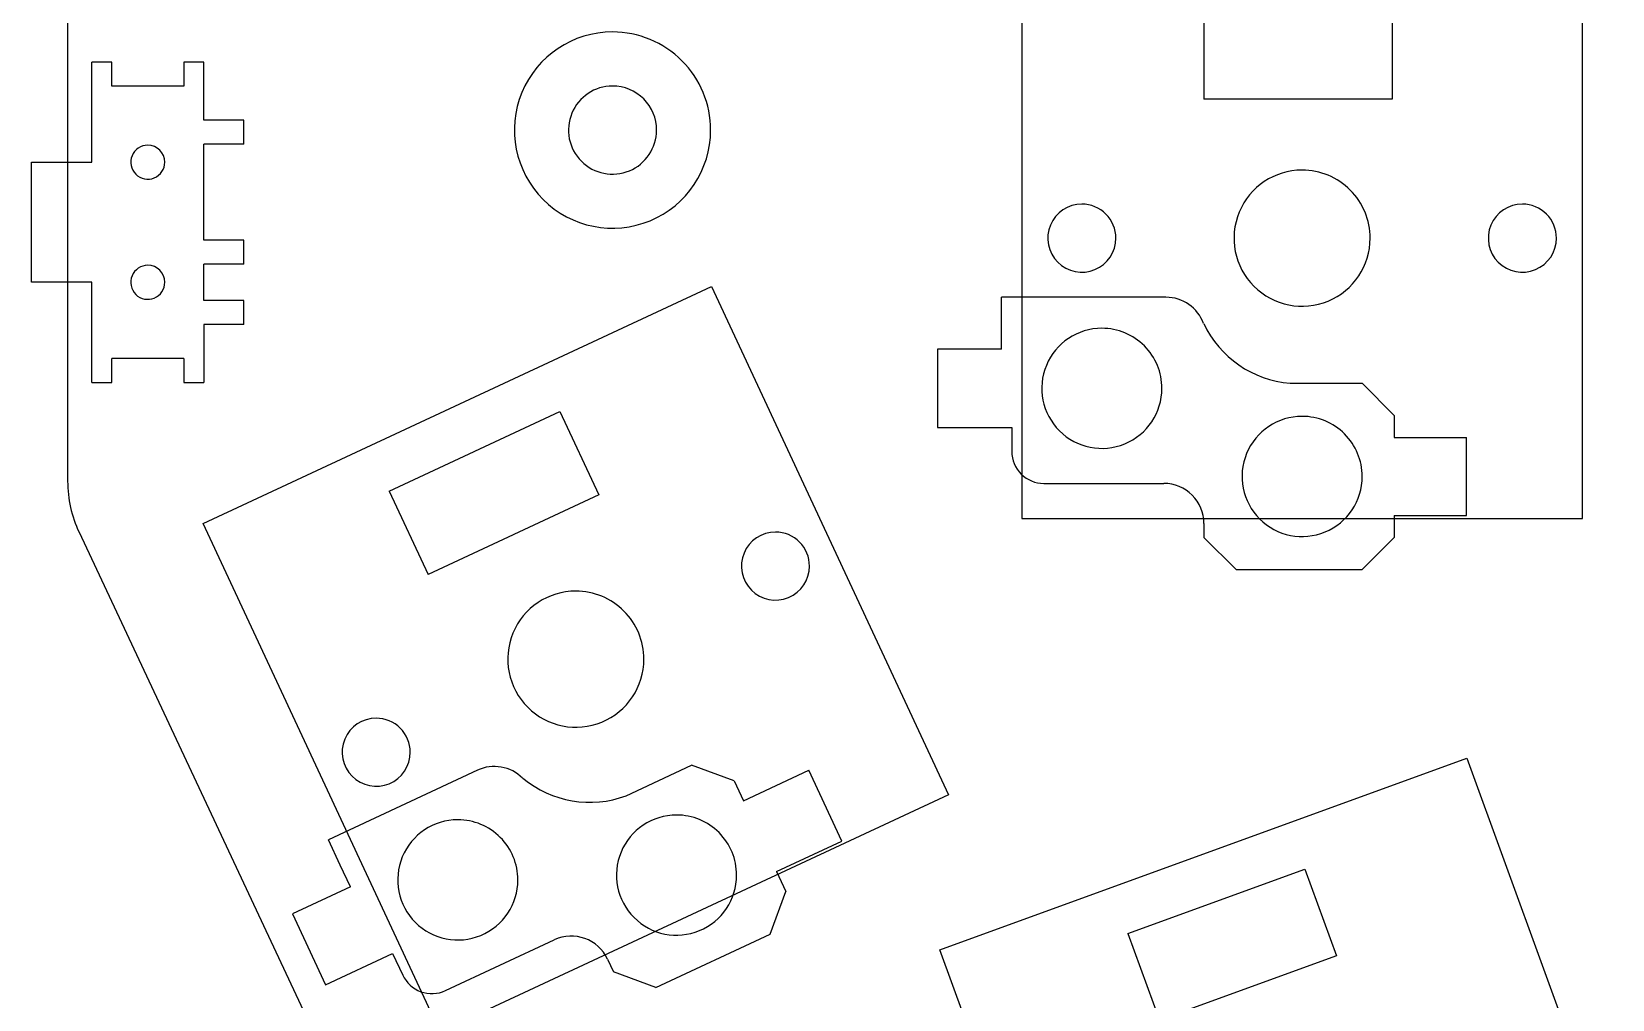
# Model space of a CAD drawing. Header units: millimetres. Extents: x 0 to 277, y 107 to 297.
# Drawn here: x 130.21 to 169.68, y 178.64 to 202.81 of the extents above; entities that cross this region are included whole.
import ezdxf

# ---------------------------------------------------------------- set-up
doc = ezdxf.new("R2010")
doc.units = ezdxf.units.MM
doc.layers.add('Layer_1', color=7, linetype='CONTINUOUS')

msp = doc.modelspace()

# ---------------------------------------------------------------- linework, layer by layer
at = {"layer": 'Layer_1', "color": 7}
for points in [[(131.1114, 204.9141), (131.1114, 191.5824)], [(159.4857, 203.4278), (159.4857, 201.1278)], [(159.4857, 203.4278), (164.1857, 203.4278), (164.1857, 201.1278), (159.4857, 201.1278)], [(131.7114, 199.5498), (131.7114, 202.0498)], [(132.2114, 202.0498), (131.7114, 202.0498)], [(132.2114, 201.4498), (132.2114, 202.0498)], [(134.0114, 202.0498), (134.0114, 201.4498), (132.2114, 201.4498)], [(134.5114, 202.0498), (134.0114, 202.0498)], [(134.5114, 200.5998), (134.5114, 202.0498)], [(135.5114, 200.5998), (134.5114, 200.5998)], [(135.5114, 199.9998), (135.5114, 200.5998)], [(134.5114, 197.5998), (134.5114, 199.9998)], [(135.5114, 199.9998), (134.5114, 199.9998)], [(130.2114, 199.5498), (131.7114, 199.5498)], [(130.2114, 196.5498), (130.2114, 199.5498)], [(135.5114, 197.5998), (134.5114, 197.5998)], [(135.5114, 196.9998), (135.5114, 197.5998)], [(134.5114, 196.0998), (134.5114, 196.9998)], [(135.5114, 196.9998), (134.5114, 196.9998)], [(131.7114, 196.5498), (130.2114, 196.5498)], [(131.7114, 194.0498), (131.7114, 196.5498)], [(154.4317, 195.4778), (154.4317, 196.1778)], [(158.5357, 196.1778), (154.4317, 196.1778)], [(135.5114, 196.0998), (134.5114, 196.0998)], [(135.5114, 195.4998), (135.5114, 196.0998)], [(134.5114, 195.4998), (134.5114, 194.0498)], [(135.5114, 195.4998), (134.5114, 195.4998)], [(154.4317, 194.8778), (154.4317, 195.4778)], [(132.2114, 194.0498), (132.2114, 194.6498)], [(134.0114, 194.6498), (132.2114, 194.6498)], [(134.0114, 194.6498), (134.0114, 194.0498), (134.5114, 194.0498)], [(152.8317, 194.8778), (152.8317, 192.9278), (154.6857, 192.9278)], [(154.4317, 194.8778), (152.8317, 194.8778)], [(131.7114, 194.0498), (132.2114, 194.0498)], [(161.6357, 194.0278), (163.4357, 194.0278)], [(164.2357, 193.2278), (163.4357, 194.0278)], [(139.1394, 191.3382), (143.399, 193.3245), (144.371, 191.24), (140.1114, 189.2537)], [(164.2357, 193.2278), (164.2357, 192.6778), (166.0397, 192.6778)], [(154.6857, 192.9278), (154.6857, 192.3278)], [(164.2357, 190.7278), (166.0397, 190.7278), (166.0397, 192.6778)], [(155.4857, 191.5278), (158.4857, 191.5278)], [(139.1394, 191.3382), (140.1114, 189.2537)], [(164.2357, 190.7278), (164.2357, 190.1778)], [(131.395, 190.3091), (138.2374, 175.7119)], [(159.4857, 190.5278), (159.4857, 190.1778)], [(160.2857, 189.3778), (159.4857, 190.1778)], [(163.4357, 189.3778), (164.2357, 190.1778)], [(160.2857, 189.3778), (163.4357, 189.3778)], [(141.3423, 184.366), (137.6228, 182.6316)], [(145.0605, 183.7276), (146.6919, 184.4883)], [(147.755, 184.1013), (146.6919, 184.4883)], [(147.755, 184.1013), (147.9874, 183.6029), (149.6224, 184.3653)], [(148.8115, 181.8356), (150.4465, 182.598), (149.6224, 184.3653)], [(137.9187, 181.9972), (137.6228, 182.6316)], [(138.1722, 181.4534), (137.9187, 181.9972)], [(148.8115, 181.8356), (149.044, 181.3371)], [(157.5878, 180.286), (162.0043, 181.8935), (162.791, 179.7322), (158.3744, 178.1247)], [(138.1722, 181.4534), (136.7221, 180.7772)], [(148.657, 180.274), (149.044, 181.3371)], [(136.7221, 180.7772), (137.5462, 179.0099), (139.2265, 179.7935)], [(140.5432, 178.8627), (143.2622, 180.1306)], [(145.8022, 178.9427), (148.657, 180.274)], [(157.5878, 180.286), (158.3744, 178.1247)], [(139.2265, 179.7935), (139.4801, 179.2497)], [(144.5911, 179.6469), (144.739, 179.3297)], [(145.8022, 178.9427), (144.739, 179.3297)]]:
    msp.add_lwpolyline(points, dxfattribs=at)
for points in [[(168.9357, 204.6528), (154.9357, 204.6528), (154.9357, 190.6528), (168.9357, 190.6528)], [(144.71711, 202.8016)], [(144.71711, 201.4516)], [(144.71711, 201.4516)], [(144.71711, 201.4516)], [(133.11141, 199.9748)], [(133.11141, 199.9748)], [(133.11141, 199.9748)], [(161.9357, 199.3528)], [(161.9357, 199.3528)], [(161.9357, 199.3528)], [(156.4357, 198.5028)], [(156.4357, 198.5028)], [(156.4357, 198.5028)], [(167.4357, 198.5028)], [(167.4357, 198.5028)], [(167.4357, 198.5028)], [(133.11141, 196.9748)], [(133.11141, 196.9748)], [(133.11141, 196.9748)], [(153.1029, 183.7539), (140.4146, 177.8373), (134.4979, 190.5256), (147.1862, 196.4422)], [(156.9357, 195.4028)], [(156.9357, 195.4028)], [(156.9357, 195.4028)], [(161.9357, 193.2028)], [(161.9357, 193.2028)], [(161.9357, 193.2028)], [(148.7851, 190.3141)], [(148.7851, 190.3141)], [(148.7851, 190.3141)], [(143.8004, 188.8397)], [(143.8004, 188.8397)], [(143.8004, 188.8397)], [(138.81571, 185.6653)], [(138.81571, 185.6653)], [(138.81571, 185.6653)], [(170.8372, 171.5135), (157.6815, 166.7252), (152.8932, 179.8809), (166.0489, 184.6692)], [(146.31501, 183.2472)], [(146.31501, 183.2472)], [(146.31501, 183.2472)], [(140.8537, 183.128)], [(140.8537, 183.128)], [(140.8537, 183.128)]]:
    msp.add_lwpolyline(points, close=True, dxfattribs=at)
for points in [[(144.71711, 202.8016), (143.726178, 202.8016), (142.832819, 202.204677), (142.453605, 201.289174)], [(146.449522, 202.084012), (145.990057, 202.543476), (145.36689, 202.8016), (144.71711, 202.8016)], [(147.16711, 200.3516), (147.16711, 201.00138), (146.908986, 201.624547), (146.449522, 202.084012)], [(144.71711, 201.4516), (144.272202, 201.4516), (143.871102, 201.183594), (143.700843, 200.772552)], [(144.71711, 201.4516), (144.272202, 201.4516), (143.871102, 201.183594), (143.700843, 200.772552)], [(144.71711, 201.4516), (144.272202, 201.4516), (143.871102, 201.183594), (143.700843, 200.772552)], [(145.494927, 201.129417), (145.288637, 201.335707), (145.008848, 201.4516), (144.71711, 201.4516)], [(145.494927, 201.129417), (145.288637, 201.335707), (145.008848, 201.4516), (144.71711, 201.4516)], [(145.494927, 201.129417), (145.288637, 201.335707), (145.008848, 201.4516), (144.71711, 201.4516)], [(142.453605, 201.289174), (142.074392, 200.373672), (142.284003, 199.319883), (142.984698, 198.619188)], [(145.81711, 200.3516), (145.81711, 200.643338), (145.701217, 200.923127), (145.494927, 201.129417)], [(145.81711, 200.3516), (145.81711, 200.643338), (145.701217, 200.923127), (145.494927, 201.129417)], [(145.81711, 200.3516), (145.81711, 200.643338), (145.701217, 200.923127), (145.494927, 201.129417)], [(143.700843, 200.772552), (143.530583, 200.36151), (143.624695, 199.88838), (143.939293, 199.573783)], [(143.700843, 200.772552), (143.530583, 200.36151), (143.624695, 199.88838), (143.939293, 199.573783)], [(143.700843, 200.772552), (143.530583, 200.36151), (143.624695, 199.88838), (143.939293, 199.573783)], [(145.138062, 199.335333), (145.549104, 199.505592), (145.81711, 199.906692), (145.81711, 200.3516)], [(145.138062, 199.335333), (145.549104, 199.505592), (145.81711, 199.906692), (145.81711, 200.3516)], [(145.138062, 199.335333), (145.549104, 199.505592), (145.81711, 199.906692), (145.81711, 200.3516)], [(145.654684, 198.088095), (146.570187, 198.467309), (147.16711, 199.360668), (147.16711, 200.3516)], [(133.11141, 199.9748), (132.939514, 199.9748), (132.784543, 199.871252), (132.718761, 199.71244)], [(133.11141, 199.9748), (132.939514, 199.9748), (132.784543, 199.871252), (132.718761, 199.71244)], [(133.11141, 199.9748), (132.939514, 199.9748), (132.784543, 199.871252), (132.718761, 199.71244)], [(133.53641, 199.5498), (133.53641, 199.784521), (133.346131, 199.9748), (133.11141, 199.9748)], [(133.53641, 199.5498), (133.53641, 199.784521), (133.346131, 199.9748), (133.11141, 199.9748)], [(133.53641, 199.5498), (133.53641, 199.784521), (133.346131, 199.9748), (133.11141, 199.9748)], [(132.718761, 199.71244), (132.652979, 199.553629), (132.68934, 199.370829), (132.81089, 199.24928)], [(132.718761, 199.71244), (132.652979, 199.553629), (132.68934, 199.370829), (132.81089, 199.24928)], [(132.718761, 199.71244), (132.652979, 199.553629), (132.68934, 199.370829), (132.81089, 199.24928)], [(133.27405, 199.157151), (133.432862, 199.222933), (133.53641, 199.377904), (133.53641, 199.5498)], [(133.27405, 199.157151), (133.432862, 199.222933), (133.53641, 199.377904), (133.53641, 199.5498)], [(133.27405, 199.157151), (133.432862, 199.222933), (133.53641, 199.377904), (133.53641, 199.5498)], [(143.939293, 199.573783), (144.25389, 199.259185), (144.72702, 199.165073), (145.138062, 199.335333)], [(143.939293, 199.573783), (144.25389, 199.259185), (144.72702, 199.165073), (145.138062, 199.335333)], [(143.939293, 199.573783), (144.25389, 199.259185), (144.72702, 199.165073), (145.138062, 199.335333)], [(161.9357, 199.3528), (161.248114, 199.3528), (160.628232, 198.938608), (160.365105, 198.303362)], [(161.9357, 199.3528), (161.248114, 199.3528), (160.628232, 198.938608), (160.365105, 198.303362)], [(161.9357, 199.3528), (161.248114, 199.3528), (160.628232, 198.938608), (160.365105, 198.303362)], [(163.137782, 198.854882), (162.81897, 199.173693), (162.386568, 199.3528), (161.9357, 199.3528)], [(163.137782, 198.854882), (162.81897, 199.173693), (162.386568, 199.3528), (161.9357, 199.3528)], [(163.137782, 198.854882), (162.81897, 199.173693), (162.386568, 199.3528), (161.9357, 199.3528)], [(132.81089, 199.24928), (132.932439, 199.12773), (133.115239, 199.091369), (133.27405, 199.157151)], [(132.81089, 199.24928), (132.932439, 199.12773), (133.115239, 199.091369), (133.27405, 199.157151)], [(132.81089, 199.24928), (132.932439, 199.12773), (133.115239, 199.091369), (133.27405, 199.157151)], [(142.984698, 198.619188), (143.685393, 197.918493), (144.739182, 197.708882), (145.654684, 198.088095)], [(163.6357, 197.6528), (163.6357, 198.103668), (163.456593, 198.53607), (163.137782, 198.854882)], [(163.6357, 197.6528), (163.6357, 198.103668), (163.456593, 198.53607), (163.137782, 198.854882)], [(163.6357, 197.6528), (163.6357, 198.103668), (163.456593, 198.53607), (163.137782, 198.854882)], [(156.4357, 198.5028), (156.091907, 198.5028), (155.781966, 198.295704), (155.650402, 197.978081)], [(156.4357, 198.5028), (156.091907, 198.5028), (155.781966, 198.295704), (155.650402, 197.978081)], [(156.4357, 198.5028), (156.091907, 198.5028), (155.781966, 198.295704), (155.650402, 197.978081)], [(157.036741, 198.253841), (156.877335, 198.413247), (156.661134, 198.5028), (156.4357, 198.5028)], [(157.036741, 198.253841), (156.877335, 198.413247), (156.661134, 198.5028), (156.4357, 198.5028)], [(157.036741, 198.253841), (156.877335, 198.413247), (156.661134, 198.5028), (156.4357, 198.5028)], [(157.2857, 197.6528), (157.2857, 197.878234), (157.196147, 198.094435), (157.036741, 198.253841)], [(157.2857, 197.6528), (157.2857, 197.878234), (157.196147, 198.094435), (157.036741, 198.253841)], [(157.2857, 197.6528), (157.2857, 197.878234), (157.196147, 198.094435), (157.036741, 198.253841)], [(160.365105, 198.303362), (160.101977, 197.668115), (160.247422, 196.936915), (160.733618, 196.450718)], [(160.365105, 198.303362), (160.101977, 197.668115), (160.247422, 196.936915), (160.733618, 196.450718)], [(160.365105, 198.303362), (160.101977, 197.668115), (160.247422, 196.936915), (160.733618, 196.450718)], [(167.4357, 198.5028), (167.091907, 198.5028), (166.781966, 198.295704), (166.650402, 197.978081)], [(167.4357, 198.5028), (167.091907, 198.5028), (166.781966, 198.295704), (166.650402, 197.978081)], [(167.4357, 198.5028), (167.091907, 198.5028), (166.781966, 198.295704), (166.650402, 197.978081)], [(168.036741, 198.253841), (167.877335, 198.413247), (167.661134, 198.5028), (167.4357, 198.5028)], [(168.036741, 198.253841), (167.877335, 198.413247), (167.661134, 198.5028), (167.4357, 198.5028)], [(168.036741, 198.253841), (167.877335, 198.413247), (167.661134, 198.5028), (167.4357, 198.5028)], [(168.2857, 197.6528), (168.2857, 197.878234), (168.196147, 198.094435), (168.036741, 198.253841)], [(168.2857, 197.6528), (168.2857, 197.878234), (168.196147, 198.094435), (168.036741, 198.253841)], [(168.2857, 197.6528), (168.2857, 197.878234), (168.196147, 198.094435), (168.036741, 198.253841)], [(155.650402, 197.978081), (155.518839, 197.660458), (155.591561, 197.294858), (155.834659, 197.051759)], [(155.650402, 197.978081), (155.518839, 197.660458), (155.591561, 197.294858), (155.834659, 197.051759)], [(155.650402, 197.978081), (155.518839, 197.660458), (155.591561, 197.294858), (155.834659, 197.051759)], [(166.650402, 197.978081), (166.518839, 197.660458), (166.591561, 197.294858), (166.834659, 197.051759)], [(166.650402, 197.978081), (166.518839, 197.660458), (166.591561, 197.294858), (166.834659, 197.051759)], [(166.650402, 197.978081), (166.518839, 197.660458), (166.591561, 197.294858), (166.834659, 197.051759)], [(156.760981, 196.867502), (157.078604, 196.999066), (157.2857, 197.309007), (157.2857, 197.6528)], [(156.760981, 196.867502), (157.078604, 196.999066), (157.2857, 197.309007), (157.2857, 197.6528)], [(156.760981, 196.867502), (157.078604, 196.999066), (157.2857, 197.309007), (157.2857, 197.6528)], [(162.586262, 196.082205), (163.221508, 196.345332), (163.6357, 196.965214), (163.6357, 197.6528)], [(162.586262, 196.082205), (163.221508, 196.345332), (163.6357, 196.965214), (163.6357, 197.6528)], [(162.586262, 196.082205), (163.221508, 196.345332), (163.6357, 196.965214), (163.6357, 197.6528)], [(167.760981, 196.867502), (168.078604, 196.999066), (168.2857, 197.309007), (168.2857, 197.6528)], [(167.760981, 196.867502), (168.078604, 196.999066), (168.2857, 197.309007), (168.2857, 197.6528)], [(167.760981, 196.867502), (168.078604, 196.999066), (168.2857, 197.309007), (168.2857, 197.6528)], [(133.11141, 196.9748), (132.939514, 196.9748), (132.784543, 196.871252), (132.718761, 196.71244)], [(133.11141, 196.9748), (132.939514, 196.9748), (132.784543, 196.871252), (132.718761, 196.71244)], [(133.11141, 196.9748), (132.939514, 196.9748), (132.784543, 196.871252), (132.718761, 196.71244)], [(133.53641, 196.5498), (133.53641, 196.784521), (133.346131, 196.9748), (133.11141, 196.9748)], [(133.53641, 196.5498), (133.53641, 196.784521), (133.346131, 196.9748), (133.11141, 196.9748)], [(133.53641, 196.5498), (133.53641, 196.784521), (133.346131, 196.9748), (133.11141, 196.9748)], [(155.834659, 197.051759), (156.077758, 196.808661), (156.443358, 196.735939), (156.760981, 196.867502)], [(155.834659, 197.051759), (156.077758, 196.808661), (156.443358, 196.735939), (156.760981, 196.867502)], [(155.834659, 197.051759), (156.077758, 196.808661), (156.443358, 196.735939), (156.760981, 196.867502)], [(166.834659, 197.051759), (167.077758, 196.808661), (167.443358, 196.735939), (167.760981, 196.867502)], [(166.834659, 197.051759), (167.077758, 196.808661), (167.443358, 196.735939), (167.760981, 196.867502)], [(166.834659, 197.051759), (167.077758, 196.808661), (167.443358, 196.735939), (167.760981, 196.867502)], [(132.718761, 196.71244), (132.652979, 196.553629), (132.68934, 196.370829), (132.81089, 196.24928)], [(132.718761, 196.71244), (132.652979, 196.553629), (132.68934, 196.370829), (132.81089, 196.24928)], [(132.718761, 196.71244), (132.652979, 196.553629), (132.68934, 196.370829), (132.81089, 196.24928)], [(132.81089, 196.24928), (132.932439, 196.12773), (133.115239, 196.091369), (133.27405, 196.157151)], [(132.81089, 196.24928), (132.932439, 196.12773), (133.115239, 196.091369), (133.27405, 196.157151)], [(132.81089, 196.24928), (132.932439, 196.12773), (133.115239, 196.091369), (133.27405, 196.157151)], [(133.27405, 196.157151), (133.432862, 196.222933), (133.53641, 196.377904), (133.53641, 196.5498)], [(133.27405, 196.157151), (133.432862, 196.222933), (133.53641, 196.377904), (133.53641, 196.5498)], [(133.27405, 196.157151), (133.432862, 196.222933), (133.53641, 196.377904), (133.53641, 196.5498)], [(159.4754, 195.5198), (159.331621, 195.914856), (158.956106, 196.1778), (158.5357, 196.1778)], [(160.733618, 196.450718), (161.219815, 195.964522), (161.951015, 195.819077), (162.586262, 196.082205)], [(160.733618, 196.450718), (161.219815, 195.964522), (161.951015, 195.819077), (162.586262, 196.082205)], [(160.733618, 196.450718), (161.219815, 195.964522), (161.951015, 195.819077), (162.586262, 196.082205)], [(156.9357, 195.4028), (156.329007, 195.4028), (155.782052, 195.037337), (155.549881, 194.476825)], [(156.9357, 195.4028), (156.329007, 195.4028), (155.782052, 195.037337), (155.549881, 194.476825)], [(156.9357, 195.4028), (156.329007, 195.4028), (155.782052, 195.037337), (155.549881, 194.476825)], [(157.99636, 194.96346), (157.715056, 195.244765), (157.333525, 195.4028), (156.9357, 195.4028)], [(157.99636, 194.96346), (157.715056, 195.244765), (157.333525, 195.4028), (156.9357, 195.4028)], [(157.99636, 194.96346), (157.715056, 195.244765), (157.333525, 195.4028), (156.9357, 195.4028)], [(159.4803, 195.5198), (159.881327, 194.673712), (160.70259, 194.105221), (161.6357, 194.0278)], [(158.4357, 193.9028), (158.4357, 194.300625), (158.277665, 194.682156), (157.99636, 194.96346)], [(158.4357, 193.9028), (158.4357, 194.300625), (158.277665, 194.682156), (157.99636, 194.96346)], [(158.4357, 193.9028), (158.4357, 194.300625), (158.277665, 194.682156), (157.99636, 194.96346)], [(155.549881, 194.476825), (155.317709, 193.916314), (155.446043, 193.271137), (155.87504, 192.84214)], [(155.549881, 194.476825), (155.317709, 193.916314), (155.446043, 193.271137), (155.87504, 192.84214)], [(155.549881, 194.476825), (155.317709, 193.916314), (155.446043, 193.271137), (155.87504, 192.84214)], [(157.509725, 192.516981), (158.070237, 192.749152), (158.4357, 193.296107), (158.4357, 193.9028)], [(157.509725, 192.516981), (158.070237, 192.749152), (158.4357, 193.296107), (158.4357, 193.9028)], [(157.509725, 192.516981), (158.070237, 192.749152), (158.4357, 193.296107), (158.4357, 193.9028)], [(161.9357, 193.2028), (161.329007, 193.2028), (160.782052, 192.837337), (160.549881, 192.276825)], [(161.9357, 193.2028), (161.329007, 193.2028), (160.782052, 192.837337), (160.549881, 192.276825)], [(161.9357, 193.2028), (161.329007, 193.2028), (160.782052, 192.837337), (160.549881, 192.276825)], [(162.99636, 192.76346), (162.715056, 193.044765), (162.333525, 193.2028), (161.9357, 193.2028)], [(162.99636, 192.76346), (162.715056, 193.044765), (162.333525, 193.2028), (161.9357, 193.2028)], [(162.99636, 192.76346), (162.715056, 193.044765), (162.333525, 193.2028), (161.9357, 193.2028)], [(155.87504, 192.84214), (156.304037, 192.413143), (156.949214, 192.284809), (157.509725, 192.516981)], [(155.87504, 192.84214), (156.304037, 192.413143), (156.949214, 192.284809), (157.509725, 192.516981)], [(155.87504, 192.84214), (156.304037, 192.413143), (156.949214, 192.284809), (157.509725, 192.516981)], [(163.4357, 191.7028), (163.4357, 192.100625), (163.277665, 192.482156), (162.99636, 192.76346)], [(163.4357, 191.7028), (163.4357, 192.100625), (163.277665, 192.482156), (162.99636, 192.76346)], [(163.4357, 191.7028), (163.4357, 192.100625), (163.277665, 192.482156), (162.99636, 192.76346)], [(154.6857, 192.3278), (154.6857, 192.115627), (154.769985, 191.912144), (154.920015, 191.762115)], [(160.549881, 192.276825), (160.317709, 191.716314), (160.446043, 191.071137), (160.87504, 190.64214)], [(160.549881, 192.276825), (160.317709, 191.716314), (160.446043, 191.071137), (160.87504, 190.64214)], [(160.549881, 192.276825), (160.317709, 191.716314), (160.446043, 191.071137), (160.87504, 190.64214)], [(131.1114, 191.5824), (131.111393, 191.142303), (131.208215, 190.707593), (131.395, 190.3091)], [(154.920015, 191.762115), (155.070044, 191.612085), (155.273527, 191.5278), (155.4857, 191.5278)], [(159.192807, 191.234907), (159.00527, 191.422443), (158.750916, 191.5278), (158.4857, 191.5278)], [(162.509725, 190.316981), (163.070237, 190.549152), (163.4357, 191.096107), (163.4357, 191.7028)], [(162.509725, 190.316981), (163.070237, 190.549152), (163.4357, 191.096107), (163.4357, 191.7028)], [(162.509725, 190.316981), (163.070237, 190.549152), (163.4357, 191.096107), (163.4357, 191.7028)], [(159.4857, 190.5278), (159.4857, 190.793016), (159.380343, 191.04737), (159.192807, 191.234907)], [(148.7851, 190.3141), (148.441307, 190.3141), (148.131366, 190.107004), (147.999802, 189.789381)], [(148.7851, 190.3141), (148.441307, 190.3141), (148.131366, 190.107004), (147.999802, 189.789381)], [(148.7851, 190.3141), (148.441307, 190.3141), (148.131366, 190.107004), (147.999802, 189.789381)], [(149.386141, 190.065141), (149.226735, 190.224547), (149.010534, 190.3141), (148.7851, 190.3141)], [(149.386141, 190.065141), (149.226735, 190.224547), (149.010534, 190.3141), (148.7851, 190.3141)], [(149.386141, 190.065141), (149.226735, 190.224547), (149.010534, 190.3141), (148.7851, 190.3141)], [(160.87504, 190.64214), (161.304037, 190.213143), (161.949214, 190.084809), (162.509725, 190.316981)], [(160.87504, 190.64214), (161.304037, 190.213143), (161.949214, 190.084809), (162.509725, 190.316981)], [(160.87504, 190.64214), (161.304037, 190.213143), (161.949214, 190.084809), (162.509725, 190.316981)], [(149.6351, 189.4641), (149.6351, 189.689534), (149.545547, 189.905735), (149.386141, 190.065141)], [(149.6351, 189.4641), (149.6351, 189.689534), (149.545547, 189.905735), (149.386141, 190.065141)], [(149.6351, 189.4641), (149.6351, 189.689534), (149.545547, 189.905735), (149.386141, 190.065141)], [(147.999802, 189.789381), (147.868239, 189.471758), (147.940961, 189.106158), (148.184059, 188.863059)], [(147.999802, 189.789381), (147.868239, 189.471758), (147.940961, 189.106158), (148.184059, 188.863059)], [(147.999802, 189.789381), (147.868239, 189.471758), (147.940961, 189.106158), (148.184059, 188.863059)], [(149.110381, 188.678802), (149.428004, 188.810366), (149.6351, 189.120307), (149.6351, 189.4641)], [(149.110381, 188.678802), (149.428004, 188.810366), (149.6351, 189.120307), (149.6351, 189.4641)], [(149.110381, 188.678802), (149.428004, 188.810366), (149.6351, 189.120307), (149.6351, 189.4641)], [(143.8004, 188.8397), (143.112814, 188.8397), (142.492932, 188.425508), (142.229805, 187.790262)], [(143.8004, 188.8397), (143.112814, 188.8397), (142.492932, 188.425508), (142.229805, 187.790262)], [(143.8004, 188.8397), (143.112814, 188.8397), (142.492932, 188.425508), (142.229805, 187.790262)], [(145.002482, 188.341782), (144.68367, 188.660593), (144.251268, 188.8397), (143.8004, 188.8397)], [(145.002482, 188.341782), (144.68367, 188.660593), (144.251268, 188.8397), (143.8004, 188.8397)], [(145.002482, 188.341782), (144.68367, 188.660593), (144.251268, 188.8397), (143.8004, 188.8397)], [(148.184059, 188.863059), (148.427158, 188.619961), (148.792758, 188.547239), (149.110381, 188.678802)], [(148.184059, 188.863059), (148.427158, 188.619961), (148.792758, 188.547239), (149.110381, 188.678802)], [(148.184059, 188.863059), (148.427158, 188.619961), (148.792758, 188.547239), (149.110381, 188.678802)], [(145.5004, 187.1397), (145.5004, 187.590568), (145.321293, 188.02297), (145.002482, 188.341782)], [(145.5004, 187.1397), (145.5004, 187.590568), (145.321293, 188.02297), (145.002482, 188.341782)], [(145.5004, 187.1397), (145.5004, 187.590568), (145.321293, 188.02297), (145.002482, 188.341782)], [(142.229805, 187.790262), (141.966677, 187.155015), (142.112122, 186.423815), (142.598318, 185.937618)], [(142.229805, 187.790262), (141.966677, 187.155015), (142.112122, 186.423815), (142.598318, 185.937618)], [(142.229805, 187.790262), (141.966677, 187.155015), (142.112122, 186.423815), (142.598318, 185.937618)], [(144.450962, 185.569105), (145.086208, 185.832232), (145.5004, 186.452114), (145.5004, 187.1397)], [(144.450962, 185.569105), (145.086208, 185.832232), (145.5004, 186.452114), (145.5004, 187.1397)], [(144.450962, 185.569105), (145.086208, 185.832232), (145.5004, 186.452114), (145.5004, 187.1397)], [(142.598318, 185.937618), (143.084515, 185.451422), (143.815715, 185.305977), (144.450962, 185.569105)], [(142.598318, 185.937618), (143.084515, 185.451422), (143.815715, 185.305977), (144.450962, 185.569105)], [(142.598318, 185.937618), (143.084515, 185.451422), (143.815715, 185.305977), (144.450962, 185.569105)], [(138.81571, 185.6653), (138.471917, 185.6653), (138.161976, 185.458204), (138.030412, 185.140581)], [(138.81571, 185.6653), (138.471917, 185.6653), (138.161976, 185.458204), (138.030412, 185.140581)], [(138.81571, 185.6653), (138.471917, 185.6653), (138.161976, 185.458204), (138.030412, 185.140581)], [(139.416751, 185.416341), (139.257345, 185.575747), (139.041144, 185.6653), (138.81571, 185.6653)], [(139.416751, 185.416341), (139.257345, 185.575747), (139.041144, 185.6653), (138.81571, 185.6653)], [(139.416751, 185.416341), (139.257345, 185.575747), (139.041144, 185.6653), (138.81571, 185.6653)], [(138.030412, 185.140581), (137.898849, 184.822958), (137.971571, 184.457358), (138.214669, 184.214259)], [(138.030412, 185.140581), (137.898849, 184.822958), (137.971571, 184.457358), (138.214669, 184.214259)], [(138.030412, 185.140581), (137.898849, 184.822958), (137.971571, 184.457358), (138.214669, 184.214259)], [(139.66571, 184.8153), (139.66571, 185.040734), (139.576157, 185.256935), (139.416751, 185.416341)], [(139.66571, 184.8153), (139.66571, 185.040734), (139.576157, 185.256935), (139.416751, 185.416341)], [(139.66571, 184.8153), (139.66571, 185.040734), (139.576157, 185.256935), (139.416751, 185.416341)], [(139.140991, 184.030002), (139.458614, 184.161566), (139.66571, 184.471507), (139.66571, 184.8153)], [(139.140991, 184.030002), (139.458614, 184.161566), (139.66571, 184.471507), (139.66571, 184.8153)], [(139.140991, 184.030002), (139.458614, 184.161566), (139.66571, 184.471507), (139.66571, 184.8153)], [(142.472, 184.1668), (142.174738, 184.464055), (141.723303, 184.543656), (141.3423, 184.366)], [(138.214669, 184.214259), (138.457768, 183.971161), (138.823368, 183.898439), (139.140991, 184.030002)], [(138.214669, 184.214259), (138.457768, 183.971161), (138.823368, 183.898439), (139.140991, 184.030002)], [(138.214669, 184.214259), (138.457768, 183.971161), (138.823368, 183.898439), (139.140991, 184.030002)], [(142.4764, 184.1689), (143.197448, 183.571529), (144.182068, 183.40338), (145.0605, 183.7276)], [(146.31501, 183.2472), (145.708317, 183.2472), (145.161362, 182.881737), (144.929191, 182.321225)], [(146.31501, 183.2472), (145.708317, 183.2472), (145.161362, 182.881737), (144.929191, 182.321225)], [(146.31501, 183.2472), (145.708317, 183.2472), (145.161362, 182.881737), (144.929191, 182.321225)], [(147.37567, 182.80786), (147.094366, 183.089165), (146.712835, 183.2472), (146.31501, 183.2472)], [(147.37567, 182.80786), (147.094366, 183.089165), (146.712835, 183.2472), (146.31501, 183.2472)], [(147.37567, 182.80786), (147.094366, 183.089165), (146.712835, 183.2472), (146.31501, 183.2472)], [(140.8537, 183.128), (140.247007, 183.128), (139.700052, 182.762537), (139.467881, 182.202025)], [(140.8537, 183.128), (140.247007, 183.128), (139.700052, 182.762537), (139.467881, 182.202025)], [(140.8537, 183.128), (140.247007, 183.128), (139.700052, 182.762537), (139.467881, 182.202025)], [(141.91436, 182.68866), (141.633056, 182.969965), (141.251525, 183.128), (140.8537, 183.128)], [(141.91436, 182.68866), (141.633056, 182.969965), (141.251525, 183.128), (140.8537, 183.128)], [(141.91436, 182.68866), (141.633056, 182.969965), (141.251525, 183.128), (140.8537, 183.128)], [(147.81501, 181.7472), (147.81501, 182.145025), (147.656975, 182.526556), (147.37567, 182.80786)], [(147.81501, 181.7472), (147.81501, 182.145025), (147.656975, 182.526556), (147.37567, 182.80786)], [(147.81501, 181.7472), (147.81501, 182.145025), (147.656975, 182.526556), (147.37567, 182.80786)], [(142.3537, 181.628), (142.3537, 182.025825), (142.195665, 182.407356), (141.91436, 182.68866)], [(142.3537, 181.628), (142.3537, 182.025825), (142.195665, 182.407356), (141.91436, 182.68866)], [(142.3537, 181.628), (142.3537, 182.025825), (142.195665, 182.407356), (141.91436, 182.68866)], [(139.467881, 182.202025), (139.235709, 181.641514), (139.364043, 180.996337), (139.79304, 180.56734)], [(139.467881, 182.202025), (139.235709, 181.641514), (139.364043, 180.996337), (139.79304, 180.56734)], [(139.467881, 182.202025), (139.235709, 181.641514), (139.364043, 180.996337), (139.79304, 180.56734)], [(144.929191, 182.321225), (144.697019, 181.760714), (144.825353, 181.115537), (145.25435, 180.68654)], [(144.929191, 182.321225), (144.697019, 181.760714), (144.825353, 181.115537), (145.25435, 180.68654)], [(144.929191, 182.321225), (144.697019, 181.760714), (144.825353, 181.115537), (145.25435, 180.68654)], [(141.427725, 180.242181), (141.988237, 180.474352), (142.3537, 181.021307), (142.3537, 181.628)], [(141.427725, 180.242181), (141.988237, 180.474352), (142.3537, 181.021307), (142.3537, 181.628)], [(141.427725, 180.242181), (141.988237, 180.474352), (142.3537, 181.021307), (142.3537, 181.628)], [(146.889035, 180.361381), (147.449547, 180.593552), (147.81501, 181.140507), (147.81501, 181.7472)], [(146.889035, 180.361381), (147.449547, 180.593552), (147.81501, 181.140507), (147.81501, 181.7472)], [(146.889035, 180.361381), (147.449547, 180.593552), (147.81501, 181.140507), (147.81501, 181.7472)], [(139.79304, 180.56734), (140.222037, 180.138343), (140.867214, 180.010009), (141.427725, 180.242181)], [(139.79304, 180.56734), (140.222037, 180.138343), (140.867214, 180.010009), (141.427725, 180.242181)], [(139.79304, 180.56734), (140.222037, 180.138343), (140.867214, 180.010009), (141.427725, 180.242181)], [(145.25435, 180.68654), (145.683347, 180.257543), (146.328524, 180.129209), (146.889035, 180.361381)], [(145.25435, 180.68654), (145.683347, 180.257543), (146.328524, 180.129209), (146.889035, 180.361381)], [(145.25435, 180.68654), (145.683347, 180.257543), (146.328524, 180.129209), (146.889035, 180.361381)], [(144.5911, 179.6469), (144.357698, 180.147429), (143.762736, 180.363987), (143.2622, 180.1306)], [(139.4801, 179.2497), (139.569759, 179.057382), (139.73215, 178.908562), (139.931542, 178.835984)], [(139.931542, 178.835984), (140.130935, 178.763406), (140.350993, 178.773016), (140.5433, 178.8627)]]:
    msp.add_open_spline(points, degree=3, dxfattribs=at)

doc.saveas('drawing.dxf')
